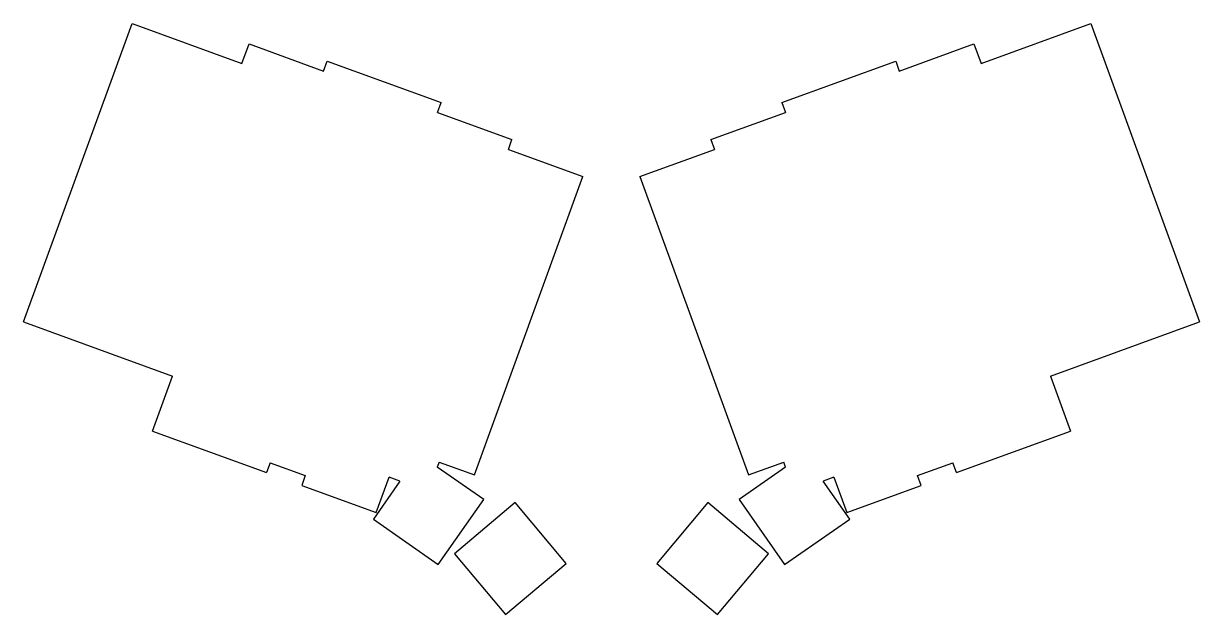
# Model space of a CAD drawing. Header units: millimetres. Extents: x 54 to 336, y -186 to -45.
import ezdxf

# ---------------------------------------------------------------- set-up
doc = ezdxf.new("R2010")
doc.units = ezdxf.units.MM

msp = doc.modelspace()

# ---------------------------------------------------------------- linework, layer by layer
for p, q in [((54.09, -116), (80.08, -44.58)), ((80.08, -44.58), (106.39, -54.15)), ((283.38, -54.15), (309.69, -44.58)), ((309.69, -44.58), (335.68, -116)), ((106.39, -54.15), (108.1, -49.46)), ((108.1, -49.46), (125.96, -55.95)), ((263.81, -55.95), (281.67, -49.46)), ((281.67, -49.46), (283.38, -54.15)), ((125.96, -55.95), (126.81, -53.61)), ((126.81, -53.61), (154.06, -63.52)), ((235.71, -63.52), (262.96, -53.61)), ((262.96, -53.61), (263.81, -55.95)), ((153.21, -65.87), (154.06, -63.52)), ((235.71, -63.52), (236.56, -65.87)), ((153.21, -65.87), (171.06, -72.37)), ((218.71, -72.37), (236.56, -65.87)), ((170.21, -74.72), (171.06, -72.37)), ((218.71, -72.37), (219.56, -74.72)), ((170.21, -74.72), (188.06, -81.22)), ((201.71, -81.22), (219.56, -74.72)), ((162.07, -152.64), (188.06, -81.22)), ((201.71, -81.22), (227.7, -152.64)), ((54.09, -116), (89.8, -128.99)), ((299.98, -128.99), (335.68, -116)), ((85.01, -142.15), (89.8, -128.99)), ((299.98, -128.99), (304.76, -142.15)), ((85.01, -142.15), (112.26, -152.07)), ((277.51, -152.07), (304.76, -142.15)), ((113.12, -149.72), (112.26, -152.07)), ((113.12, -149.72), (121.57, -152.8)), ((153.61, -149.56), (153.18, -150.74)), ((164.32, -158.54), (153.18, -150.74)), ((153.61, -149.56), (162.07, -152.64)), ((236.59, -150.74), (225.45, -158.54)), ((227.7, -152.64), (236.16, -149.56)), ((236.59, -150.74), (236.16, -149.56)), ((268.2, -152.8), (276.66, -149.72)), ((277.51, -152.07), (276.66, -149.72)), ((121.57, -152.8), (120.72, -155.14)), ((144.22, -154.12), (137.86, -163.21)), ((138.57, -161.64), (141.65, -153.19)), ((144.22, -154.12), (141.65, -153.19)), ((248.12, -153.19), (245.55, -154.12)), ((251.92, -163.21), (245.55, -154.12)), ((248.12, -153.19), (251.2, -161.64)), ((269.06, -155.14), (268.2, -152.8)), ((120.72, -155.14), (138.57, -161.64)), ((251.2, -161.64), (269.06, -155.14)), ((153.42, -174.11), (164.32, -158.54)), ((171.83, -159.27), (157.27, -171.49)), ((184.04, -173.83), (171.83, -159.27)), ((217.95, -159.27), (205.73, -173.83)), ((232.5, -171.49), (217.95, -159.27)), ((225.45, -158.54), (236.35, -174.11)), ((137.86, -163.21), (153.42, -174.11)), ((236.35, -174.11), (251.92, -163.21)), ((157.27, -171.49), (169.49, -186.04)), ((220.29, -186.04), (232.5, -171.49)), ((169.49, -186.04), (184.04, -173.83)), ((205.73, -173.83), (220.29, -186.04))]:
    msp.add_line(p, q)

doc.saveas('drawing.dxf')
